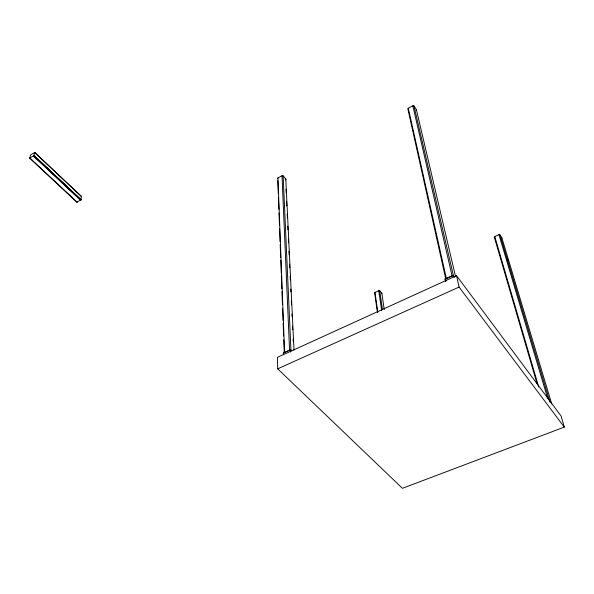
<?xml version="1.0" encoding="UTF-8"?>
<svg xmlns="http://www.w3.org/2000/svg" width="594" height="594" viewBox="0 0 594 594"><rect width="100%" height="100%" fill="white"/><g stroke="black" fill="none" stroke-linecap="round" stroke-linejoin="round"><path stroke-width="0.89" d="M76.841 202.101L80.925 199.918L81.348 196.584M29.707 158.086L33.813 155.762L34.823 152.398L30.739 154.826L29.707 158.086L77.049 202.25M80.71 200.141L33.635 155.932M381.69 293.748L381.86 293.176L379.373 290.429L374.606 292.642L377.398 312.229M445.767 279.002L407.93 109.244A0.876 0.713 -15.7 0 1 408.286 108.227L412.823 105.806A0.876 0.72 -16.2 0 1 413.996 105.999L416.379 109.571L455.546 276.544M277.717 178.801A0.824 0.646 -1.9 0 1 277.955 177.903L282.016 175.727A0.824 0.646 -2.3 0 1 283.152 175.898L285.818 179.061L294.015 350.126M77.101 202.227L29.952 158.197M536.939 383.345L494.401 237.385A0.78 0.549 -15.4 0 1 494.787 236.59L498.93 234.667A0.787 0.549 -15.6 0 1 499.948 234.816L501.804 237.593L551.737 403.979M445.522 281.4L445.003 279.061L453.244 275.297L454.759 277.324M291.669 350.839L290.503 349.68L283.316 352.97L283.368 354.544M453.133 275.542L445.329 279.106L445.849 281.445M283.628 353.007L290.436 349.896M456.556 275.683L277.45 357.328L277.688 368.837L402.428 488.32L564.3 427.108L561.04 415.971L456.556 275.683L459.08 287.065L564.3 427.108M277.688 368.837L459.08 287.065M378.727 290.503L381.66 310.684M34.69 152.368L81.668 196.681M33.516 156.029L80.65 200.185M33.999 155.472L81.044 199.681M33.977 155.524L80.962 199.859M33.858 155.702L80.873 199.978L33.695 155.88M34.526 152.428L81.46 196.532M379.67 290.577L382.543 309.89M445.003 279.061L446.02 280.398M507.514 258.739L508.308 261.397M499.948 234.816L549.947 402.116M498.93 234.667L547.69 398.448M494.787 236.59L538.721 386.998M413.996 105.999L453.393 275.527M453.244 275.297L453.608 276.856M412.823 105.806L452.16 276.24M408.286 108.227L446.45 278.838M381.816 293.124L384.266 309.623M374.97 292.248L377.814 312.429M286.018 189.211L286.197 192.909M286.59 201.232L286.805 205.858M287.206 214.174L287.377 217.879M287.778 226.203L287.949 229.9M288.394 239.144L288.565 242.842M288.966 251.165L289.137 254.871M289.582 264.115L289.753 267.812M290.154 276.136L290.325 279.833M290.77 289.085L290.897 291.854M291.342 301.106L291.513 304.804M291.958 314.055L292.085 316.825M292.53 326.076L292.701 329.774M293.146 339.018L293.273 341.795M283.152 175.898L290.963 350.623M290.503 349.68L290.615 352.042M282.016 175.727L289.575 350.46M277.955 177.903L284.593 352.732M277.792 180.65L278.274 193.599M278.415 197.305L278.868 209.333M279.009 213.031L279.462 225.059M279.603 228.757L280.086 241.713M280.19 244.483L280.68 257.44M280.784 260.217L281.274 273.166M281.378 275.943L281.868 288.892M281.972 291.669L282.454 304.625M282.596 308.323L283.048 320.352M283.152 323.129L283.642 336.078M283.784 339.775L284.229 351.804M416.379 109.571A0.876 0.713 -16.2 0 1 416.112 110.521M501.804 237.593A0.78 0.549 -15.6 0 1 501.663 238.224M285.818 179.061A0.817 0.646 -2.5 0 1 285.58 179.96"/></g></svg>
